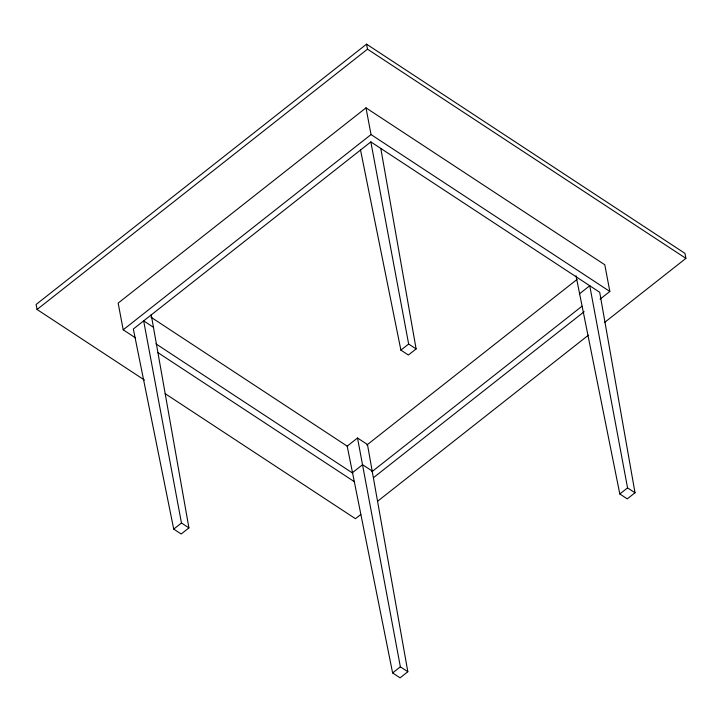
<?xml version="1.0" encoding="UTF-8"?>
<svg xmlns="http://www.w3.org/2000/svg" width="722" height="722" viewBox="0 0 722 722"><rect width="100%" height="100%" fill="white"/><g stroke="black" fill="none" stroke-linecap="round" stroke-linejoin="round"><path stroke-width="1.08" d="M604.395 322.59L685.9 258.377L684.952 253.377L366.55 44.159L36.1 304.476L37.048 309.485L144.436 380.043M37.048 309.485L367.498 49.168L366.55 44.159M600.099 299.143L609.837 291.471L604.792 264.766L365.991 107.858L118.155 303.096L123.2 329.801L135.42 337.833M123.2 329.801L371.036 134.563L365.991 107.858M575.994 275.714L619.81 493.974L627.265 498.875L635.017 492.774L599.702 292.275L370.846 141.9L133.335 329.006L173.722 529.1L181.186 534.009L188.929 527.908L151.196 314.584M173.722 529.1L181.466 522.999L143.66 320.866L153.615 327.409M380.801 148.434L416.116 348.934L408.363 355.034L400.9 350.134L408.652 344.033L370.846 141.9M357.516 438.001L347.192 446.133L392.624 672.94L400.087 677.841L407.831 671.74L367.471 444.535L357.516 438.001L400.367 666.839L407.831 671.74M366.857 445.023L576.995 279.477M352.237 472.838L362.57 464.706L372.516 471.24M579.423 293.872L589.748 285.731L627.553 487.873L635.017 492.774M371.902 471.728L582.04 306.182M373.509 477.648L584.17 311.696M360.765 514.515L355.45 518.703L165.157 393.661M377.597 501.248L588.448 335.152M392.624 672.94L400.367 666.839M619.81 493.974L627.553 487.873M367.498 49.168L685.9 258.377M371.036 134.563L609.837 291.471M408.652 344.033L416.116 348.934M150.898 317.148L347.724 446.485M155.943 343.852L352.769 473.19M157.983 352.661L354.484 481.773M181.466 522.999L188.929 527.908M360.522 150.032L400.9 350.134"/></g></svg>
